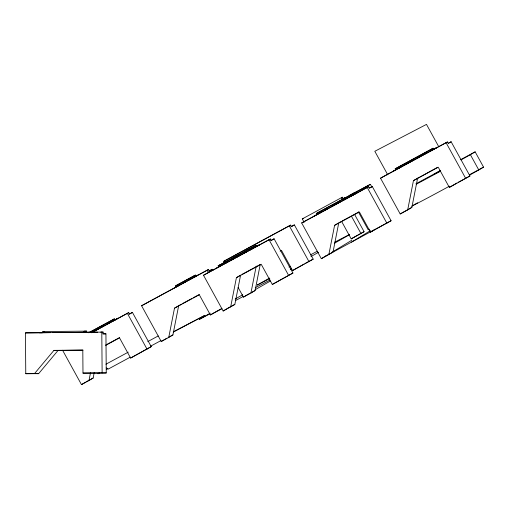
<?xml version="1.0" encoding="UTF-8"?>
<svg xmlns="http://www.w3.org/2000/svg" width="509" height="509" viewBox="0 0 509 509"><rect width="100%" height="100%" fill="white"/><g stroke="black" fill="none" stroke-linecap="round" stroke-linejoin="round"><path stroke-width="0.76" d="M62.569 350.23L81.472 384.613L88.973 380.56L90.487 372.855M88.973 380.56L93.153 378.028L94.21 372.633M212.927 270.654L212.17 269.286L209.32 271.011L208.493 269.503L141.585 305.75L161.238 341.507L168.74 337.454L174.498 308.168L181.433 304.147M168.74 337.454L172.92 334.922L178.678 305.635M230.66 306.959L236.411 277.666L240.592 275.134L234.84 304.427L223.158 311.012L203.498 275.248L270.413 239.007L271.24 240.515L274.09 238.785L292.923 273.04L272.302 284.455L261.206 264.273L236.411 277.666M238.136 287.483L243.429 297.11L250.924 293.057L256.231 266.08M250.924 293.057L255.111 290.524L260.258 264.317M328.833 254.646L334.585 225.36L338.765 222.821L333.013 252.114L321.332 258.699L301.672 222.942L368.586 186.695L369.413 188.203L372.264 186.472L391.09 220.728L370.476 232.142L359.379 211.96L334.585 225.36M413.448 180.619L438.243 167.219L449.339 187.401L469.953 175.987L451.12 141.737L448.276 143.462L447.443 141.954L381.865 177.393L380.535 178.201L400.195 213.958L407.69 209.905L413.448 180.619L437.6 167.289M407.69 209.905L411.87 207.373L417.628 178.086M25.774 373.701L34.504 373.606L53.941 350.364L82.808 350.058L82.986 373.097L106.247 372.951L105.936 333.859L103.123 333.821L103.111 332.097L25.45 332.892L25.774 373.701L38.633 373.67L58.064 350.427L83.031 350.16M113.488 319.894L114.34 318.882L114.913 319.919L113.093 321.02L112.521 319.983L114.34 318.882L88.674 332.746M255.174 246.286L256.027 245.274L256.6 246.318L254.786 247.419L254.214 246.375L256.027 245.274L218.145 265.863L218.717 266.907L220.537 265.806L219.964 264.763L221.542 264.833M352.922 194.483L351.159 196.048L352.381 194.063L354.2 192.962L354.773 194.005L352.953 195.106L352.381 194.063L316.318 213.551L316.891 214.594L318.71 213.494L318.138 212.45L354.2 192.962M430.926 150.759L431.778 149.748M115.142 319.951L117.993 318.227L113.526 320.67M91.811 332.644L128.726 312.609L129.553 314.117L132.404 312.392L151.23 346.642L130.616 358.056L119.52 337.874L105.745 345.318M195.392 275.083L193.573 276.183L194.145 277.227L195.965 276.126L195.392 275.083L177.355 284.824L175.541 285.924L176.114 286.968M174.313 287.973L180.008 284.741M176.718 286.599L177.927 285.867M194.909 276.845L197.759 275.121L194.578 276.871M141.585 305.75L208.493 269.503M224.526 262.727L223.769 261.352L225.099 260.544L290.684 225.105L291.511 226.613L294.361 224.889L313.188 259.138L292.573 270.553L281.477 250.371L280.096 251.115M215.638 268.606L221.281 265.367M223.769 261.352L290.684 225.105M256.829 246.343L259.679 244.619L255.493 246.884M304.178 222.344L302.289 218.902L303.275 218.304M203.498 275.248L270.413 239.007M343.155 198.567L345.248 197.441L343.136 198.72L342.309 197.212L341.323 197.81L342.455 199.872M313.811 216.293L321.548 211.929M355.002 194.037L357.852 192.307L350.173 196.455M392.674 171.552L395.518 169.828M398.458 168.364L399.368 167.811M301.672 222.942L368.586 186.695M431.244 149.328L433.057 148.227L433.63 149.264L431.817 150.365L431.244 149.328L395.181 168.816L395.754 169.853M433.865 149.296L436.709 147.565L430.162 151.141M380.535 178.201L447.443 141.954M99.713 372.734L98.002 373.771L99.395 373.014M81.472 384.613L85.652 382.081M130.616 358.056L151.23 346.642M161.238 341.507L164.827 339.338M174.498 308.168L199.293 294.768L210.389 314.95L214.569 312.418M243.429 297.11L247.609 294.577M223.158 311.012L226.747 308.842M292.573 270.553L304.287 263.948M272.302 284.455L292.923 273.04M341.634 221.453L351.197 238.855L364.081 231.69L354.665 214.563M351.197 238.855L364.081 231.69M321.332 258.699L326.867 255.346M328.222 254.525L329.577 253.705M331.614 252.47L351.942 240.153M351.471 242.138L370.45 230.641M400.195 213.958L411.87 207.373M370.476 232.142L374.064 229.973M449.339 187.401L456.942 183.017M461.078 159.877A58.669 1.024 -28.8 0 0 470.386 154.698L475.145 151.835L483.55 167.124L478.791 169.987A58.669 1.024 -28.8 0 1 469.476 175.166M412.347 205.77L417.571 202.805M370.406 184.341L349.384 195.539L370.406 184.341L371.914 187.083M269.611 278.035L257.172 285.097L269.783 278.531M288.966 267.06L290.346 266.271M310.395 254.901L317.381 251.198M210.274 313.156L199.216 319.429L209.721 313.958M235.158 299.037L242.761 294.724M310.967 256.574L318.57 252.26M334.47 243.245L349.677 234.617M243.334 296.403L235.648 300.469M255.085 289.736L270.292 281.108M83.737 331.728L84.818 331.117L86.606 331.143L86.619 332.332L84.825 332.307L84.818 331.117M440.31 171.151L433.407 174.619L436.951 172.557A22.676 0.394 -28.8 0 1 440.349 170.706M88.941 332.727L112.521 319.983M193.573 276.183L175.541 285.924L177.692 286.083L178.602 285.536L177.355 284.824M94.801 330.793L98.269 328.916M100.349 327.79L103.817 325.919M106.82 324.258L110.313 322.375M182.655 283.278L185.562 281.744M188.839 279.944L192.326 278.118M91.404 332.778L128.726 312.609M302.289 218.902L342.309 197.212M433.057 148.227L395.181 168.816L396.492 168.632M398.261 168.377L401.423 166.704M404.598 164.922L408.288 162.995M410.184 161.907L413.772 160.03M416.986 158.261L420.453 156.39M423.45 154.736L426.936 152.853M218.145 265.863L254.214 246.375M128.911 314.276L132.404 312.392M208.684 271.17L212.17 269.286M290.868 226.772L294.361 224.889M224.774 263.484L227.561 261.976M231.054 260.086L234.547 258.203M236.64 257.07L240.133 255.181M243.62 253.297L246.413 251.79M249.906 249.9L253.393 248.017M224.393 263.751L227.822 261.9M231.029 260.226L234.681 258.19M236.742 257.077L240.172 255.225M243.378 253.552L246.89 251.567M250.243 249.843L253.208 248.182M448.334 143.245L451.12 141.737M324.952 210.122L328.05 208.474M331.321 206.641L334.916 204.764M336.907 203.625L340.4 201.742M343.677 200.005L347.144 198.128M270.603 240.674L274.09 238.785M369.47 187.98L372.264 186.472M105.796 345.019L119.57 337.575M182.807 303.402L191.766 298.56M193.14 297.816L199.337 294.469M241.972 274.389L260.57 264.343M339.458 222.452L340.833 221.708M342.213 220.963L358.743 212.03M415.955 183.774L440.33 170.623M460.524 159.724L475.145 151.835M105.923 364.215L128.249 352.152M147.782 341.596L158.242 335.94M106.432 369.031L107.825 368.274M106.375 369.248L107.768 368.491M130.31 357.146L107.991 369.21L106.165 367.905M150.543 346.215L161.009 340.559M469.622 174.638L483.55 167.124M86.333 381.712L93.153 378.028M165.425 338.975L166.787 338.237M168.148 337.505L172.92 334.922M215.25 312.049L221.415 308.721M248.29 294.208L249.658 293.47M251.02 292.739L255.111 290.524M305.654 263.21L313.188 259.138M210.389 314.95L222.026 308.664M458.31 182.279L469.953 175.987M227.338 308.479L234.84 304.427M325.512 256.167L391.09 220.728M334.897 242.08L349.607 234.426M255.219 287.725L269.929 280.065M290.251 269.49L291.651 268.758M369.419 229.158L368.211 229.788L358.419 211.979M173.588 331.652L204.516 315.555L173.213 332.129M85.385 331.626L86.606 331.143L42.826 331.563L42.839 332.752M220.111 265.596L221.421 265.412M50.378 332.657L25.45 332.892M52.707 332.631L97.601 332.161M100.75 332.123L103.111 332.097M102.786 333.891L105.936 333.859M82.986 373.097L106.247 372.951M42.826 331.563L44.62 331.588M87.3 332.269L90.112 332.307M39.346 332.778L42.158 332.816M53.941 350.364L58.064 350.427M34.504 373.606L38.633 373.67M470.386 154.698L478.791 169.987M446.113 142.762L465.773 178.525M438.675 146.547L426.485 124.387L374.815 151.281L387.763 174.829M367.25 187.503L386.91 223.26M365.099 187.357L365.856 188.724M351.528 216.376L360.983 233.567M289.347 225.913L309.008 261.677M269.076 239.815L288.737 275.573M207.163 270.311L208.296 272.372M127.39 313.417L147.05 349.18M101.8 332.078L102.124 372.893M449.472 186.16A58.669 1.024 -28.8 0 1 411.635 206.221M440.387 171.24A58.669 1.024 -28.8 0 1 416.216 184.239M318.138 212.45L316.318 213.551L319.595 213.106L320.505 212.552L318.138 212.45"/></g></svg>
